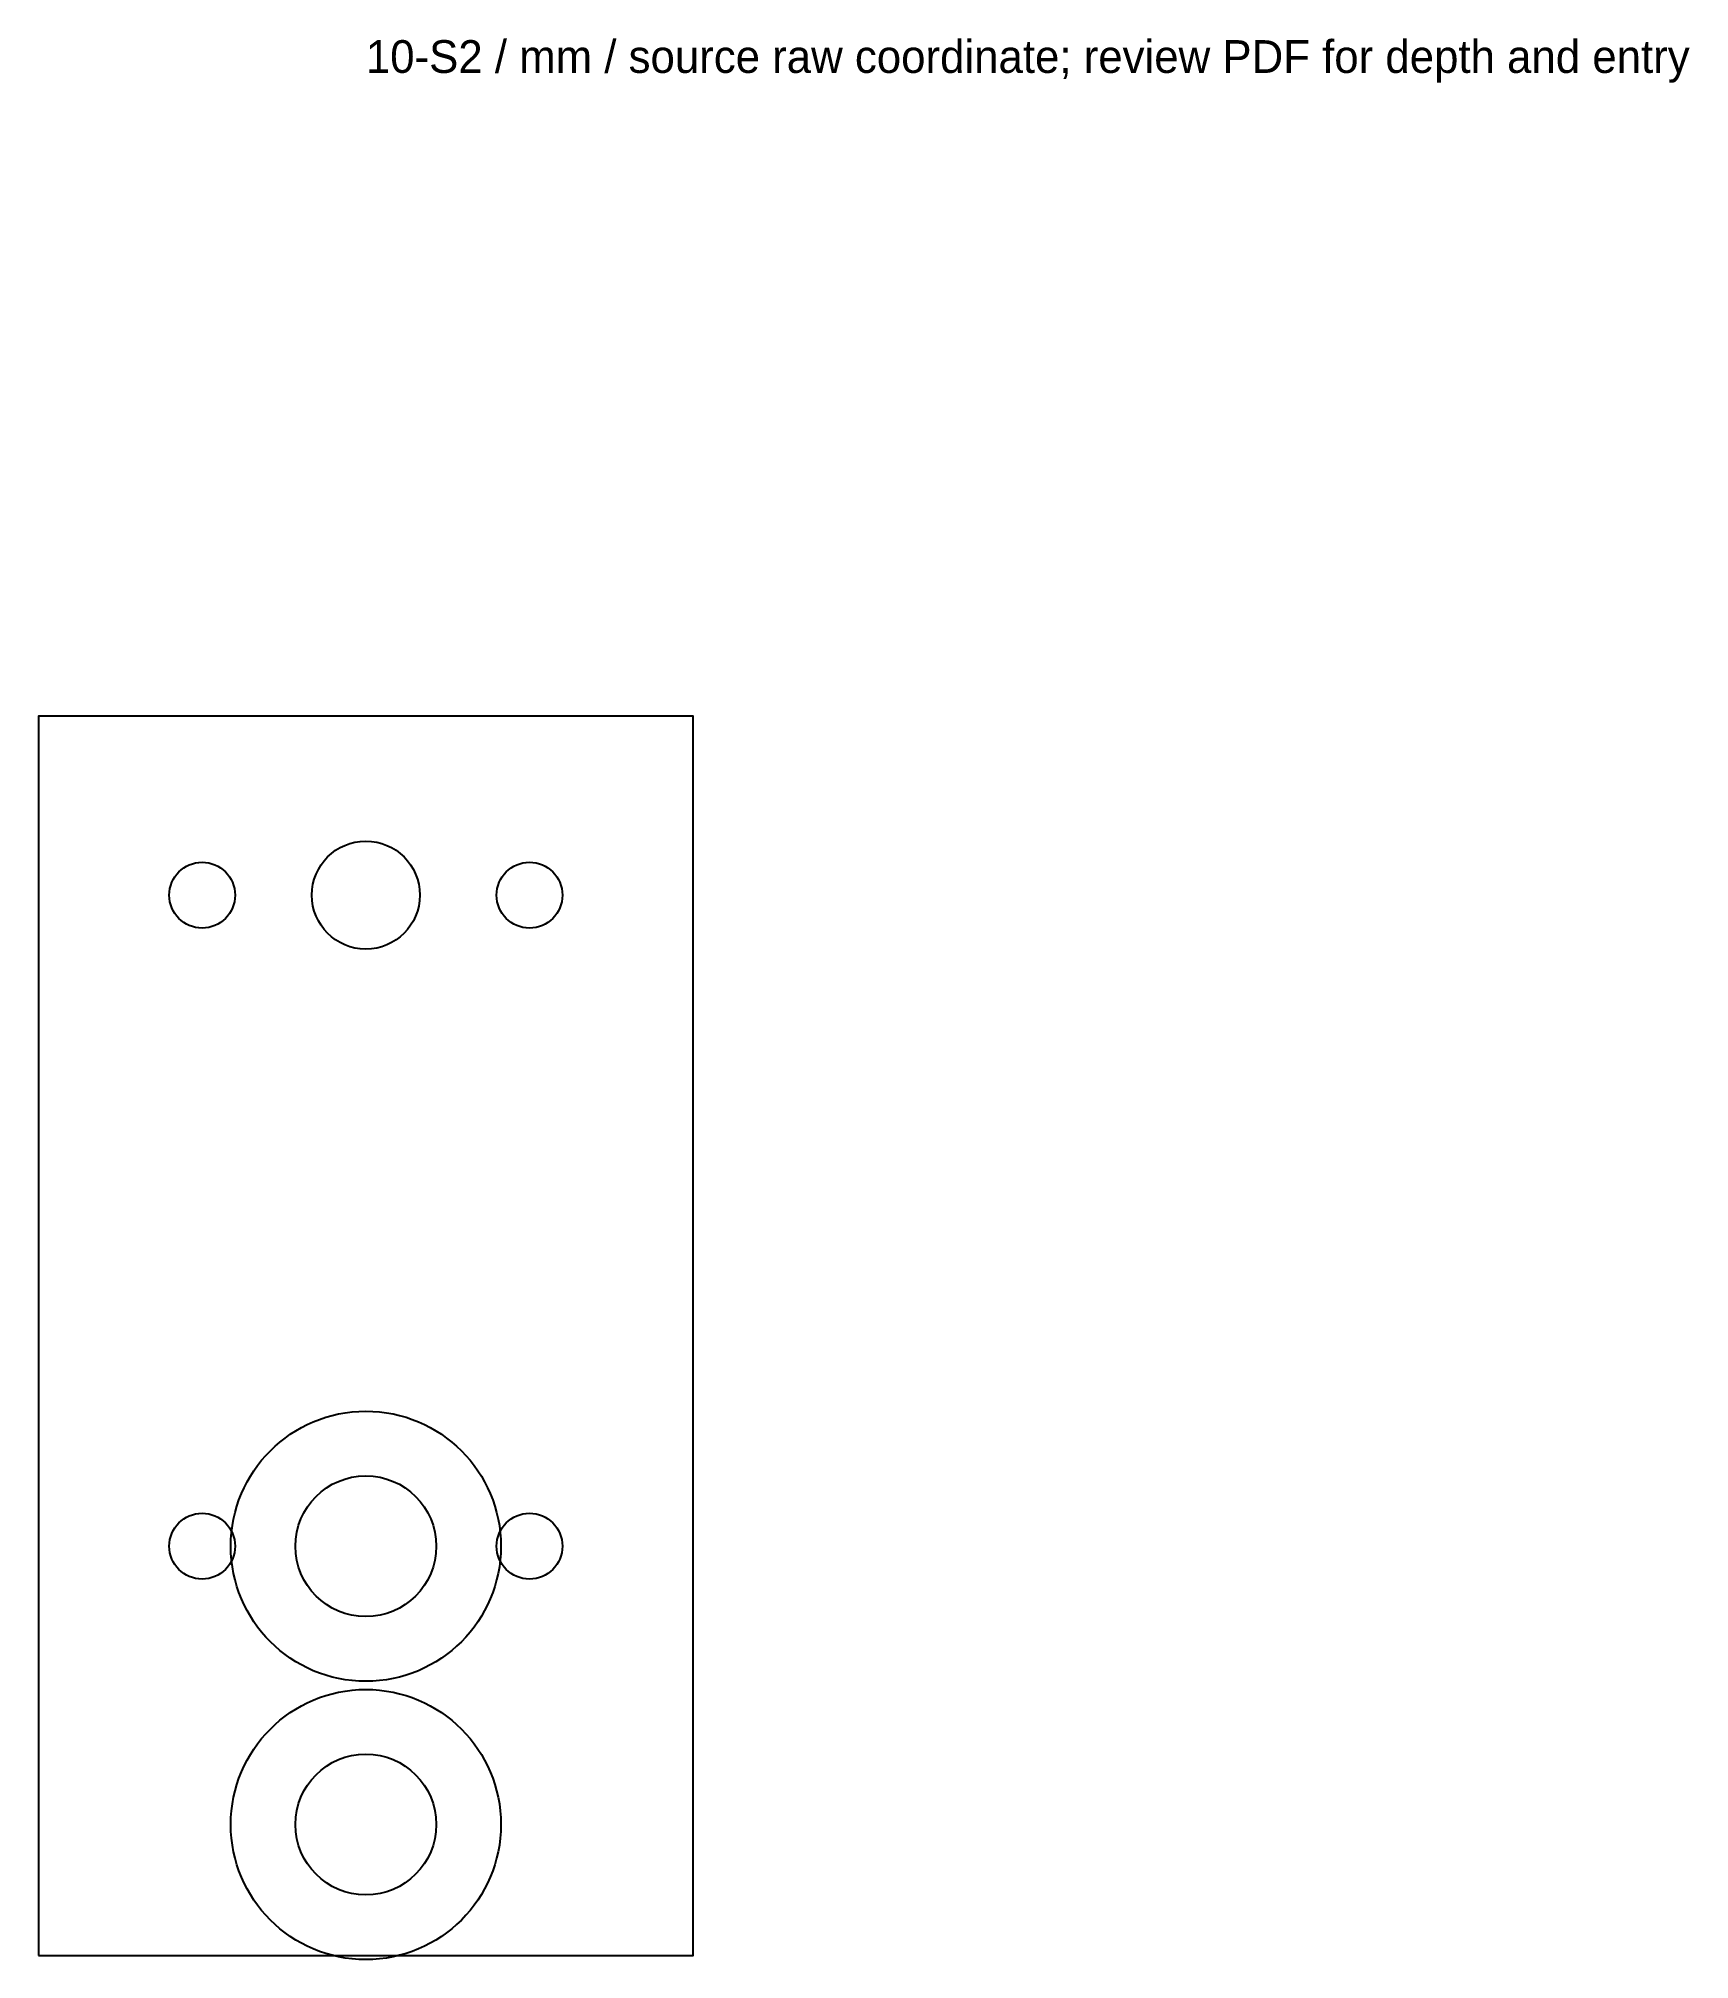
# Model space of a CAD drawing. Header units: millimetres. Extents: x -10 to 40.4, y -12.6 to 46.1.
import ezdxf

# ---------------------------------------------------------------- set-up
doc = ezdxf.new("R2010")
doc.units = ezdxf.units.MM
for name, color, linetype in [('CB_DIAMETER', 1, 'Continuous'), ('NOTES', 2, 'Continuous'), ('PIN_BLIND', 3, 'Continuous'), ('PROFILE', 7, 'Continuous'), ('THROUGH', 4, 'Continuous')]:
    doc.layers.add(name, color=color, linetype=linetype)

msp = doc.modelspace()

# ---------------------------------------------------------------- linework, layer by layer
at = {"layer": 'CB_DIAMETER'}
for centre in [(0, 0), (0, -8.5)]:
    msp.add_circle(centre, 4.125, dxfattribs=at)
at = {"layer": 'PIN_BLIND'}
for centre in [(-5, 19.887), (5, 19.887)]:
    msp.add_circle(centre, 1.005, dxfattribs=at)
at = {"layer": 'PROFILE'}
msp.add_lwpolyline([(-10, -12.5), (10, -12.5), (10, 25.35), (-10, 25.35)], close=True, dxfattribs=at)
at = {"layer": 'THROUGH'}
for centre, radius in [((0, 19.887), 1.65), ((0, 0), 2.15), ((-5, 0), 1.005), ((5, 0), 1.005), ((0, -8.5), 2.15)]:
    msp.add_circle(centre, radius, dxfattribs=at)

# ---------------------------------------------------------------- texts
at = {"layer": 'NOTES'}
msp.add_text('10-S2 / mm / source raw coordinate; review PDF for depth and entry', height=1, dxfattribs=at).set_placement((0, 45))

doc.saveas('drawing.dxf')
